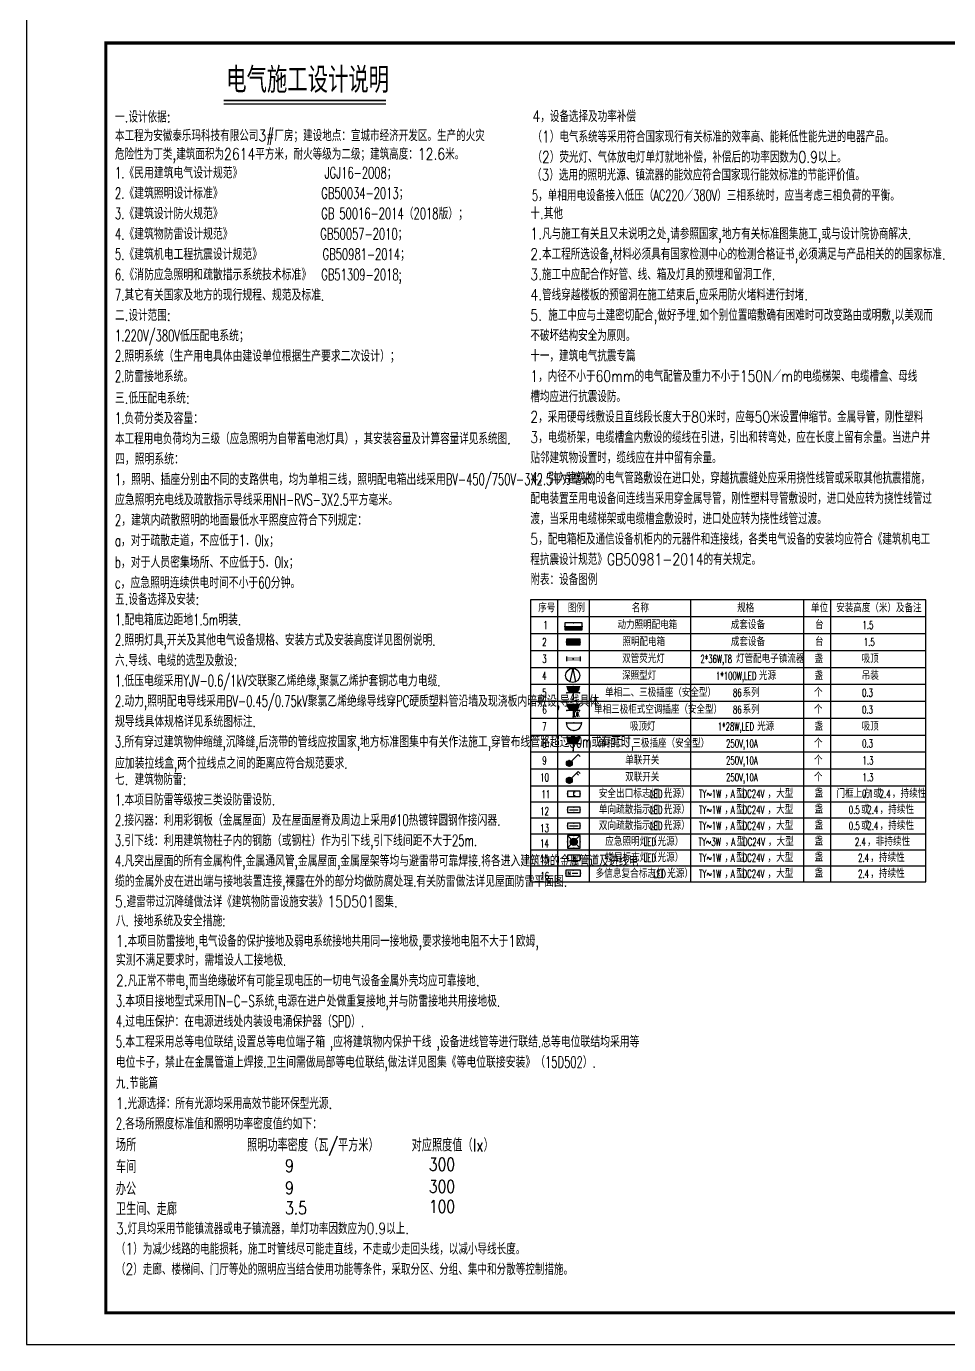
# Model space of a CAD drawing. Extents: x 524855 to 963750, y -788556 to -453694.
# Drawn here: x 586082 to 615124, y -609566 to -568041 of the extents above; entities that cross this region are included whole.
import ezdxf
from ezdxf.enums import TextEntityAlignment as Align

# ---------------------------------------------------------------- set-up
doc = ezdxf.new("R2010")
doc.units = 0
doc.header["$LTSCALE"] = 1000
doc.header["$MEASUREMENT"] = 0
doc.layers.get('0').update_dxf_attribs({"color": 8})
for name, color, linetype in [('E-BZ', 4, 'Continuous'), ('E-SB', 3, 'Continuous'), ('EQUIP_标注', 4, 'Continuous'), ('SIG_TEXT', 4, 'Continuous'), ('TEL_TEXT', 7, 'Continuous')]:
    doc.layers.add(name, color=color, linetype=linetype)
doc.styles.add('_TCH_LABEL', font='COMPLEX', dxfattribs={"bigfont": 'GBCBIG'})
doc.styles.add('_TEL_DIM', font='SIMPLEX', dxfattribs={"width": 0.8, "height": 3.5, "bigfont": 'HZTXT'})
doc.styles.get("Standard").update_dxf_attribs({"font": 'gbenor.shx', "bigfont": 'gbcbig.shx'})

# ---------------------------------------------------------------- blocks, each defined once
blk = doc.blocks.new('*X23')
at = {"color": 0}
for p, q in [((-250, 33), (-83, 200)), ((-250, 68), (-118, 200)), ((-250, 104), (-154, 200)), ((-250, 139), (-189, 200)), ((-250, 174), (-224, 200)), ((-247, 0), (-47, 200)), ((-212, 0), (-12, 200)), ((-177, 0), (23, 200)), ((-141, 0), (59, 200)), ((-106, 0), (94, 200)), ((-71, 0), (129, 200)), ((-35, 0), (165, 200)), ((0, 0), (200, 200)), ((35, 0), (235, 200)), ((71, 0), (250, 179)), ((106, 0), (250, 144)), ((141, 0), (250, 109)), ((177, 0), (250, 73)), ((212, 0), (250, 38)), ((247, 0), (250, 3))]:
    blk.add_line(p, q, dxfattribs=at)
blk = doc.blocks.new('$equip$00001421')
for p, q in [((0.75, 0.6), (-0.75, 0.6)), ((-0.75, 0.6), (-0.75, 0)), ((-0.75, 0), (0.75, 0)), ((0.75, 0), (0.75, 0.6))]:
    blk.add_line(p, q)
at = {"const_width": 0.6}
blk.add_lwpolyline([(-0.75, 0.3), (0.75, 0.3)], dxfattribs=at)
for p in [(-0.75, 0.3), (0, 0.6), (0, 0), (0.75, 0.3)]:
    blk.add_point(p)
at = {"xscale": 0.00300000000061118, "yscale": 0.00300000000061118, "zscale": 0.003}
blk.add_blockref('*X23', (0, 0), dxfattribs=at)
at = {"style": '_TCH_LABEL', "flags": 9}
blk.add_attdef('A', (0, 0), '', height=0.00002, dxfattribs=at)
blk = doc.blocks.new('$equip_U$00000165(3O3MRLI7OQ0YE7B)')
for p, q in [((-1.2, 0.42), (-1.2, -0.42)), ((1.2, 0.42), (1.2, -0.42))]:
    blk.add_line(p, q)
at = {"const_width": 0.1}
for points in [[(-1.2, 0.17), (1.2, 0.17)], [(-1.2, -0.17), (1.2, -0.17)]]:
    blk.add_lwpolyline(points, dxfattribs=at)
blk.add_point((0, 0))
at = {"color": 7, "style": '_TEL_DIM', "flags": 1}
blk.add_attdef('A', text='', height=0.000025, dxfattribs=at).set_placement((0, 0), align=Align.MIDDLE_CENTER)
blk = doc.blocks.new('$equip_U$00000151(3O3MRLI7OQ0YE7B)')
for p, q in [((-0.5, 1.05), (-0.5, 1)), ((0.5, 1.05), (0.5, 1)), ((-0.5, 1), (0.5, 1)), ((0.5, 0.5), (-0.5, 0.5)), ((0, 0.5), (0, 0))]:
    blk.add_line(p, q)
blk.add_arc((0, 1), 0.5, 180, 0)
for p in [(-0.5, 0.5), (0, 1), (0, 0), (0.5, 0.5)]:
    blk.add_point(p)
for points in [[(0.43, 0.75), (-0.43, 0.75), (0.5, 1), (-0.5, 1)], [(0.25, 0.57), (-0.25, 0.57), (0.43, 0.75), (-0.43, 0.75)], [(0, 0.5), (0, 0.5), (0.25, 0.57), (-0.25, 0.57)]]:
    blk.add_solid(points)
at = {"color": 7, "style": '_TEL_DIM', "flags": 1}
blk.add_attdef('A', text='', height=0.000025, dxfattribs=at).set_placement((0, 0), align=Align.MIDDLE_CENTER)
blk = doc.blocks.new('$equip$00001962')
for p, q in [((0.147, 0.356), (0.625, 0.833)), ((0.625, 0.833), (0.766, 0.692))]:
    blk.add_line(p, q)
blk.add_circle((0, 0.208), 0.208)
for p in [(-0.208, 0.208), (0, 0.417), (0, 0), (0.208, 0.208)]:
    blk.add_point(p)
for points in [[(-0.18, 0.313), (0.18, 0.313), (-0.208, 0.208), (0.208, 0.208)], [(-0.18, 0.104), (0.18, 0.104), (-0.208, 0.208), (0.208, 0.208)], [(-0.104, 0.389), (0.104, 0.389), (-0.18, 0.313), (0.18, 0.313)], [(-0.104, 0.028), (0.104, 0.028), (-0.18, 0.104), (0.18, 0.104)], [(0, 0.417), (0, 0.417), (-0.104, 0.389), (0.104, 0.389)], [(0, 0), (0, 0), (-0.104, 0.028), (0.104, 0.028)]]:
    blk.add_solid(points)
at = {"layer": 'TEL_TEXT', "style": '_TEL_DIM', "flags": 1}
blk.add_attdef('A', text='', height=0.00002, dxfattribs=at).set_placement((0, 0), align=Align.MIDDLE_CENTER)
blk = doc.blocks.new('$equip$00001963')
for p, q in [((0.147, 0.356), (0.625, 0.833)), ((0.512, 0.72), (0.653, 0.579)), ((0.625, 0.833), (0.766, 0.692))]:
    blk.add_line(p, q)
blk.add_circle((0, 0.208), 0.208)
for p in [(-0.208, 0.208), (0, 0.417), (0, 0), (0.208, 0.208)]:
    blk.add_point(p)
for points in [[(-0.18, 0.313), (0.18, 0.313), (-0.208, 0.208), (0.208, 0.208)], [(-0.18, 0.104), (0.18, 0.104), (-0.208, 0.208), (0.208, 0.208)], [(-0.104, 0.389), (0.104, 0.389), (-0.18, 0.313), (0.18, 0.313)], [(-0.104, 0.028), (0.104, 0.028), (-0.18, 0.104), (0.18, 0.104)], [(0, 0.417), (0, 0.417), (-0.104, 0.389), (0.104, 0.389)], [(0, 0), (0, 0), (-0.104, 0.028), (0.104, 0.028)]]:
    blk.add_solid(points)
at = {"layer": 'TEL_TEXT', "style": '_TEL_DIM', "flags": 1}
blk.add_attdef('A', text='', height=0.00002, dxfattribs=at).set_placement((0, 0), align=Align.MIDDLE_CENTER)
blk = doc.blocks.new('$equip_U$00000172(k082)')
for p, q in [((0.72, 0.6), (-0.72, 0.6)), ((-0.72, 0.6), (-0.72, 0)), ((-0.72, 0), (0.72, 0)), ((0.72, 0), (0.72, 0.6))]:
    blk.add_line(p, q)
for p in [(-0.72, 0.3), (0, 0.6), (0, 0), (0.72, 0.3)]:
    blk.add_point(p)
at = {"color": 7, "style": '_TEL_DIM'}
blk.add_attdef('$TEXT$', text='', height=0.4, dxfattribs=at).set_placement((0, 0.3), align=Align.MIDDLE_CENTER)
at = {"color": 7, "flags": 1}
blk.add_attdef('A', text='', height=0.000025, dxfattribs=at).set_placement((0, 0), align=Align.MIDDLE_CENTER)
blk = doc.blocks.new('$equip$00001687')
for p, q in [((0.72, 0.6), (-0.72, 0.6)), ((-0.72, 0.6), (-0.72, 0)), ((-0.72, 0), (0.72, 0)), ((0.72, 0), (0.72, 0.6))]:
    blk.add_line(p, q)
at = {"color": 7}
blk.add_line((-0.48, 0.3), (0.48, 0.3), dxfattribs=at)
for p in [(-0.72, 0.3), (0, 0.6), (0, 0), (0.72, 0.3)]:
    blk.add_point(p)
blk.add_solid([(0.24, 0.23), (0.53, 0.3), (0.24, 0.37)])
at = {"layer": 'TEL_TEXT', "style": '_TEL_DIM', "flags": 1}
blk.add_attdef('A', text='', height=0.00002, dxfattribs=at).set_placement((0, 0), align=Align.MIDDLE_CENTER)
blk = doc.blocks.new('$equip$00001685')
for p, q in [((0.72, 0.6), (-0.72, 0.6)), ((-0.72, 0.6), (-0.72, 0)), ((-0.72, 0), (0.72, 0)), ((0.72, 0), (0.72, 0.6))]:
    blk.add_line(p, q)
at = {"color": 7}
blk.add_line((-0.48, 0.3), (0.48, 0.3), dxfattribs=at)
for p in [(-0.72, 0.3), (0, 0.6), (0, 0), (0.72, 0.3)]:
    blk.add_point(p)
for points in [[(-0.24, 0.23), (-0.53, 0.3), (-0.24, 0.37)], [(0.24, 0.23), (0.53, 0.3), (0.24, 0.37)]]:
    blk.add_solid(points)
at = {"layer": 'TEL_TEXT', "style": '_TEL_DIM', "flags": 1}
blk.add_attdef('A', text='', height=0.00002, dxfattribs=at).set_placement((0, 0), align=Align.MIDDLE_CENTER)
blk = doc.blocks.new('$equip_U$00000265(k082)')
for p, q in [((-0.43, 0.07), (0.43, 0.93)), ((-0.43, 0.93), (0.43, 0.07))]:
    blk.add_line(p, q)
blk.add_lwpolyline([(-0.5, 1), (-0.5, 0), (0.5, 0), (0.5, 1)], close=True)
blk.add_circle((0, 0.5), 0.275)
for p in [(-0.5, 0.5), (0, 1), (0, 0), (0.5, 0.5)]:
    blk.add_point(p)
for points in [[(-0.24, 0.64), (0.24, 0.64), (-0.27, 0.5), (0.27, 0.5)], [(-0.24, 0.36), (0.24, 0.36), (-0.27, 0.5), (0.27, 0.5)], [(-0.14, 0.74), (0.14, 0.74), (-0.24, 0.64), (0.24, 0.64)], [(-0.14, 0.26), (0.14, 0.26), (-0.24, 0.36), (0.24, 0.36)], [(0, 0.77), (0, 0.77), (-0.14, 0.74), (0.14, 0.74)], [(0, 0.23), (0, 0.23), (-0.14, 0.26), (0.14, 0.26)]]:
    blk.add_solid(points)
at = {"color": 7, "style": '_TEL_DIM', "flags": 1}
blk.add_attdef('A', text='', height=0.000025, dxfattribs=at).set_placement((0, 0), align=Align.MIDDLE_CENTER)
blk = doc.blocks.new('$equip_U$00000524(andy)')
for p, q in [((-0.72, 0.6), (-0.72, 0)), ((0.72, 0.6), (-0.72, 0.6)), ((-0.72, 0), (0.72, 0)), ((0.72, 0), (0.72, 0.6))]:
    blk.add_line(p, q)
for p in [(-0.72, 0.3), (0, 0.6), (0, 0), (0.72, 0.3)]:
    blk.add_point(p)
at = {"color": 7, "style": '_TEL_DIM'}
blk.add_attdef('$TEXT$', text='', height=0.4, dxfattribs=at).set_placement((0, 0.3), align=Align.MIDDLE_CENTER)
at = {"color": 7, "style": '_TEL_DIM', "flags": 1}
blk.add_attdef('A', text='', height=0.000025, dxfattribs=at).set_placement((0, 0), align=Align.MIDDLE_CENTER)
blk = doc.blocks.new('$equip_U$00000207(PC-20180606UGRM)')
blk.add_line((-0.5, 0.25), (0.5, 0.25))
blk.add_arc((0, 0.25), 0.5, 180, 0)
for p in [(-0.5, 0.25), (0, 0.25), (0.5, 0.25), (0, -0.25)]:
    blk.add_point(p)
at = {"color": 7, "style": '_TEL_DIM', "flags": 1}
blk.add_attdef('A', text='', height=0.000025, dxfattribs=at).set_placement((0, 0), align=Align.MIDDLE_CENTER)
blk = doc.blocks.new('*X38')
at = {"color": 0}
for p, q in [((-250, 33), (-183, 100)), ((-250, 68), (-218, 100)), ((-247, 0), (-147, 100)), ((-212, 0), (-112, 100)), ((-177, 0), (-77, 100)), ((-141, 0), (-41, 100)), ((-106, 0), (-6, 100)), ((-71, 0), (29, 100)), ((-35, 0), (65, 100)), ((0, 0), (100, 100)), ((35, 0), (135, 100)), ((71, 0), (171, 100)), ((106, 0), (206, 100)), ((141, 0), (241, 100)), ((177, 0), (250, 73)), ((212, 0), (250, 38)), ((247, 0), (250, 3))]:
    blk.add_line(p, q, dxfattribs=at)
blk = doc.blocks.new('$equip$00001414')
for p, q in [((0.75, 0.6), (-0.75, 0.6)), ((-0.75, 0.6), (-0.75, 0)), ((-0.75, 0.3), (0.75, 0.3)), ((-0.75, 0), (0.75, 0)), ((0.75, 0), (0.75, 0.6))]:
    blk.add_line(p, q)
at = {"const_width": 0.3}
blk.add_lwpolyline([(-0.75, 0.15), (0.75, 0.15)], dxfattribs=at)
for p in [(-0.75, 0.3), (0, 0.6), (0, 0), (0.75, 0.3)]:
    blk.add_point(p)
at = {"xscale": 0.00300000000061118, "yscale": 0.00300000000061118, "zscale": 0.003}
blk.add_blockref('*X38', (0, 0), dxfattribs=at)
at = {"style": '_TCH_LABEL', "flags": 9}
blk.add_attdef('A', (0, 0), '', height=0.00002, dxfattribs=at)
blk = doc.blocks.new('$equip$00001177')
for q in [(-0.203, -0.457), (0.203, -0.457)]:
    blk.add_line((0, 0.5), q)
blk.add_circle((0, 0), 0.5)
at = {"style": '_TCH_LABEL', "flags": 9}
blk.add_attdef('A', (0, 0), '', height=0.00002, dxfattribs=at)
blk = doc.blocks.new('$equip_U$00000540(PC-20180606UGRM)')
for p, q in [((-0.5, 1.05), (-0.5, 1)), ((0.5, 1.05), (0.5, 1)), ((-0.5, 1), (0.5, 1)), ((0.5, 0.5), (-0.5, 0.5)), ((0, 0.5), (0, 0))]:
    blk.add_line(p, q)
blk.add_arc((0, 1), 0.5, 180, 0)
for p in [(-0.5, 0.5), (0, 1), (0, 0), (0.5, 0.5)]:
    blk.add_point(p)
for points in [[(0.43, 0.75), (-0.43, 0.75), (0.5, 1), (-0.5, 1)], [(0.25, 0.57), (-0.25, 0.57), (0.43, 0.75), (-0.43, 0.75)], [(0, 0.5), (0, 0.5), (0.25, 0.57), (-0.25, 0.57)]]:
    blk.add_solid(points)
at = {"color": 7, "style": '_TEL_DIM', "flags": 1}
blk.add_attdef('A', text='', height=0.000025, dxfattribs=at).set_placement((0, 0), align=Align.MIDDLE_CENTER)
blk = doc.blocks.new('$equip$00001764')
for p, q in [((-0.5, 1.05), (-0.5, 1)), ((0.5, 1.05), (0.5, 1)), ((-0.5, 1), (0.5, 1)), ((0.5, 0.5), (-0.5, 0.5)), ((0, 0.5), (0, 0))]:
    blk.add_line(p, q)
blk.add_arc((0, 1), 0.5, 180, 0)
for p in [(-0.5, 0.5), (0, 0), (0.5, 0.5)]:
    blk.add_point(p)
for points in [[(0.43, 0.75), (-0.43, 0.75), (0.5, 1), (-0.5, 1)], [(0.25, 0.57), (-0.25, 0.57), (0.43, 0.75), (-0.43, 0.75)], [(0, 0.5), (0, 0.5), (0.25, 0.57), (-0.25, 0.57)]]:
    blk.add_solid(points)
at = {"color": 7, "style": '_TEL_DIM'}
blk.add_attdef('$TEXT$', text='', height=0.4, dxfattribs=at).set_placement((0.3, 0.21), align=Align.MIDDLE_CENTER)
at = {"color": 7, "style": '_TEL_DIM', "flags": 1}
blk.add_attdef('A', text='', height=0.00002, dxfattribs=at).set_placement((0, 0), align=Align.MIDDLE_CENTER)
blk = doc.blocks.new('$equip_U$00000566(PC-20180606UGRM)')
for p in [(-0.5, 0.5), (0, 1), (0, 0), (0.5, 0.5)]:
    blk.add_point(p)
ref = blk.add_blockref('$equip$00001764', (0, 0), dxfattribs=dict(rotation=359.9999999995831))
ref.add_attrib('$TEXT$', 'DK', dxfattribs={"color": 7, "height": 0.4, "style": '_TEL_DIM', "width": 0.5}).set_placement((0.29, 0.21), align=Align.MIDDLE_CENTER)
at = {"color": 7, "style": '_TEL_DIM', "flags": 1}
blk.add_attdef('A', text='', height=0.000025, dxfattribs=at).set_placement((0, 0), align=Align.MIDDLE_CENTER)
blk = doc.blocks.new('$equip_U$00000578(PC-20180606UGRM)')
for p, q in [((0.72, 0.6), (-0.72, 0.6)), ((-0.72, 0.6), (-0.72, 0)), ((-0.72, 0), (0.72, 0)), ((0.72, 0), (0.72, 0.6))]:
    blk.add_line(p, q)
at = {"color": 7}
blk.add_line((-0.1, 0.3), (0.48, 0.3), dxfattribs=at)
for p in [(-0.72, 0.3), (0, 0.6), (0, 0), (0.72, 0.3)]:
    blk.add_point(p)
blk.add_solid([(0.24, 0.23), (0.53, 0.3), (0.24, 0.37)])
at = {"color": 7, "style": '_TEL_DIM'}
blk.add_attdef('$TEXT$', text='', height=0.35, dxfattribs=at).set_placement((-0.38, 0.3), align=Align.MIDDLE_CENTER)
at = {"color": 7, "style": '_TEL_DIM', "flags": 1}
blk.add_attdef('A', text='', height=0.000025, dxfattribs=at).set_placement((0, 0), align=Align.MIDDLE_CENTER)

msp = doc.modelspace()

# ---------------------------------------------------------------- linework, layer by layer
at = {"layer": 'E-BZ', "linetype": 'ByBlock'}
msp.add_lwpolyline([(586082, -609566), (645482, -609566), (645482, -567566), (586082, -567566)], close=True, dxfattribs=at)
at = {"layer": 'E-BZ', "linetype": 'ByBlock', "const_width": 100}
msp.add_lwpolyline([(588582, -608566), (644482, -608566), (644482, -568566), (588582, -568566)], close=True, dxfattribs=at)
at = {"layer": 'E-BZ'}
for points in [[(601953, -586101), (601953, -594987)], [(601953, -594987), (614404, -594987), (614404, -586101)], [(602806, -591963), (602806, -594987)], [(603801, -591963), (603801, -594987)], [(606995, -591963), (606995, -594987)], [(610555, -591963), (610555, -594987)], [(611408, -591963), (611408, -594987)], [(601953, -592467), (614389, -592467)], [(601953, -592971), (614389, -592971)], [(601953, -593475), (614389, -593475)], [(601953, -593979), (614389, -593979)], [(601953, -594483), (614389, -594483)]]:
    msp.add_lwpolyline(points, dxfattribs=at)
at = {"layer": 'EQUIP_标注'}
msp.add_line((614404, -586101), (601953, -586101), dxfattribs=at)
at = {"layer": 'EQUIP_标注', "const_width": 56.1}
msp.add_lwpolyline([(592295, -570373), (597403, -570373)], dxfattribs=at)
at = {"layer": 'EQUIP_标注'}
for points in [[(592295, -570485), (597403, -570485)], [(602806, -586101), (602806, -591963)], [(603801, -586101), (603801, -591963)], [(606995, -586101), (606995, -591963)], [(610555, -586101), (610555, -591963)], [(611408, -586101), (611408, -591963)], [(601953, -586634), (614404, -586634)], [(601953, -587167), (614404, -587167)], [(601953, -587699), (614404, -587699)], [(601953, -588232), (614404, -588232)], [(601953, -588765), (614404, -588765)], [(601953, -589298), (614404, -589298)], [(601953, -589831), (614404, -589831)], [(601953, -590364), (614404, -590364)], [(601953, -590897), (614404, -590897)], [(601953, -591430), (614404, -591430)], [(601953, -591963), (614404, -591963)], [(601953, -591963), (614404, -591963)]]:
    msp.add_lwpolyline(points, dxfattribs=at)

# ---------------------------------------------------------------- block references
at = {"layer": 'E-BZ', "color": 0}
for name, p, xscale, yscale, zscale in [('$equip_U$00000172(k082)', (603321, -592299), 279.9999999990687, 279.9999999995343, 279.9999999995474), ('$equip$00001687', (603321, -592803), 280.0000000009313, 280.0000000009313, 280.0000000009621), ('$equip$00001685', (603321, -593307), 280.0000000009313, 280.0000000009313, 280.0000000009621), ('$equip_U$00000265(k082)', (603321, -593929, 0), 403.2000000001863, 403.1999999999534, 403.2), ('$equip_U$00000524(andy)', (603321, -594315), 279.9999999990687, 279.9999999995343, 279.9999999995474)]:
    msp.add_blockref(name, p, dxfattribs=dict(at, xscale=xscale, yscale=yscale, zscale=zscale))
at = {"layer": 'E-SB'}
for name, p, xscale, yscale, zscale in [('$equip$00001414', (603312, -587048), 360, 360, 360), ('$equip_U$00000540(PC-20180606UGRM)', (603302, -589239), 400, 400, 400), ('$equip_U$00000566(PC-20180606UGRM)', (603302, -589789), 400, 400, 400), ('$equip_U$00000207(PC-20180606UGRM)', (603326, -590099), 480, 480, 480)]:
    msp.add_blockref(name, p, dxfattribs=dict(at, xscale=xscale, yscale=yscale, zscale=zscale))
at = {"layer": 'E-SB', "xscale": 320, "yscale": 320, "zscale": 320}
msp.add_blockref('$equip_U$00000578(PC-20180606UGRM)', (603298, -594814), dxfattribs=at).add_auto_attribs({'$TEXT$': 'N'})
at = {"layer": 'EQUIP_标注', "color": 0}
for name, p, xscale, yscale, zscale in [('$equip$00001421', (603303, -587520), 288.9895281177014, 288.9895281179342, 288.9895281179052), ('$equip_U$00000165(3O3MRLI7OQ0YE7B)', (603303, -587966), 180.6184551101178, 180.6184551103506, 180.618455110382), ('$equip$00001177', (603287, -588486, 0), 447.0681510586292, 447.0681510586292, 447.0681510586368), ('$equip_U$00000151(3O3MRLI7OQ0YE7B)', (603303, -590848, 0), 412.8372683785856, 412.8372683788184, 412.8372683789266), ('$equip$00001962', (603179, -591349, 0), 444.711159080267, 444.7111590800341, 444.7111590799315), ('$equip$00001963', (603179, -591882, 0), 444.711159080267, 444.7111590800341, 444.7111590799315)]:
    msp.add_blockref(name, p, dxfattribs=dict(at, xscale=xscale, yscale=yscale, zscale=zscale))

# ---------------------------------------------------------------- texts
at = {"color": 0, "style": '_TEL_DIM', "width": 0.64}
for s, p in [('E', (603299, -592271)), ('N', (603297, -594287))]:
    msp.add_text(s, height=112, dxfattribs=at).set_placement(p)
at = {"layer": 'E-BZ', "style": '_TEL_DIM'}
for s, width, p in [('安全出口标志灯（', 0.8, (604107, -592341)), ('LED', 0.64, (605720, -592341)), ('光源）', 0.8, (606158, -592341)), ('TY~1W', 0.64, (607264, -592341)), ('A', 0.64, (608264, -592341)), ('型', 0.8, (608433, -592341)), ('DC24V', 0.64, (608635, -592341)), ('，大型', 0.8, (609418, -592341)), ('门框上方', 0.8, (611591, -592341)), ('0.1', 0.64, (612398, -592341)), ('或', 0.8, (612751, -592341)), ('2.4', 0.64, (612952, -592341)), ('，持续性', 0.8, (613336, -592341)), ('，', 0.8, (608063, -592341)), ('单向疏散指示灯（', 0.8, (604107, -592845)), ('LED', 0.64, (605720, -592845)), ('光源）', 0.8, (606158, -592845)), ('TY~1W', 0.64, (607264, -592845)), ('，', 0.8, (608063, -592845)), ('A', 0.64, (608264, -592845)), ('型', 0.8, (608433, -592845)), ('DC24V', 0.64, (608635, -592845)), ('，大型', 0.8, (609418, -592845)), ('0.5', 0.64, (611979, -592845)), ('或', 0.8, (612363, -592845)), ('2.4', 0.64, (612565, -592845)), ('，持续性', 0.8, (612949, -592845)), ('双向疏散指示灯（', 0.8, (604107, -593349)), ('LED', 0.64, (605720, -593349)), ('光源）', 0.8, (606158, -593349)), ('TY~1W', 0.64, (607264, -593349)), ('，', 0.8, (608063, -593349)), ('A', 0.64, (608264, -593349)), ('型', 0.8, (608433, -593349)), ('DC24V', 0.64, (608635, -593349)), ('，大型', 0.8, (609418, -593349)), ('0.5', 0.64, (611979, -593349)), ('或', 0.8, (612363, -593349)), ('2.4', 0.64, (612565, -593349)), ('，持续性', 0.8, (612949, -593349)), ('应急照明灯（', 0.8, (604309, -593853)), ('LED', 0.64, (605518, -593853)), ('光源）', 0.8, (605956, -593853)), ('TY~3W', 0.64, (607249, -593853)), ('，', 0.8, (608078, -593853)), ('A', 0.64, (608280, -593853)), ('型', 0.8, (608449, -593853)), ('DC24V', 0.64, (608650, -593853)), ('，大型', 0.8, (609434, -593853)), ('2.4', 0.64, (612171, -593853)), ('，非持续性', 0.8, (612555, -593853)), ('楼层标志灯（', 0.8, (604309, -594357)), ('LED', 0.64, (605518, -594357)), ('光源）', 0.8, (605956, -594357)), ('TY~1W', 0.64, (607264, -594357)), ('A', 0.64, (608264, -594357)), ('型', 0.8, (608433, -594357)), ('DC24V', 0.64, (608635, -594357)), ('，大型', 0.8, (609418, -594357)), ('2.4', 0.64, (612272, -594357)), ('，持续性', 0.8, (612656, -594357)), ('多信息复合标志灯（', 0.8, (604006, -594861)), ('LED', 0.64, (605821, -594861)), ('光源）', 0.8, (606259, -594861)), ('TY~1W', 0.64, (607264, -594861)), ('，', 0.8, (608063, -594357)), ('A', 0.64, (608264, -594861)), ('型', 0.8, (608433, -594861)), ('DC24V', 0.64, (608635, -594861)), ('，大型', 0.8, (609418, -594861)), ('2.4', 0.64, (612272, -594861)), ('，持续性', 0.8, (612656, -594861)), ('，', 0.8, (608063, -594861))]:
    msp.add_text(s, height=252, dxfattribs=dict(at, width=width)).set_placement(p)
at = {"layer": 'EQUIP_标注', "style": '_TEL_DIM'}
for s, height, width, p in [('电气施工设计说明', 801.4, 0.8, (592375, -570132)), ('序号', 248.7, 0.8, (602200, -586491)), ('图例', 248.7, 0.8, (603132, -586491)), ('名称', 248.7, 0.8, (605149, -586491)), ('规格', 248.7, 0.8, (608466, -586491)), ('单位', 248.7, 0.8, (610791, -586491)), ('安装高度（米）及备注', 248.7, 0.8, (611585, -586491)), ('1', 249, 0.64, (602360, -587024)), ('动力照明配电箱', 248.7, 0.8, (604698, -587024)), ('成套设备', 248.7, 0.8, (608267, -587024)), ('台', 249, 0.8, (610917, -587024)), ('1.5', 248.7, 0.64, (612414, -587024)), ('2', 250, 0.64, (602326, -587558)), ('照明配电箱', 248.7, 0.8, (604851, -587557)), ('成套设备', 248.7, 0.8, (608267, -587557)), ('台', 249, 0.8, (610917, -587557)), ('1.5', 248.7, 0.64, (612454, -587557)), ('3', 250, 0.64, (602326, -588091)), ('双管荧光灯', 248.7, 0.8, (604844, -588090)), ('2*36W,T8', 248.7, 0.64, (607308, -588090)), ('灯管配电子镇流器', 248.7, 0.8, (608430, -588090)), ('盏', 249, 0.8, (610901, -588090)), ('吸顶', 248.7, 0.8, (612385, -588090)), ('4', 250, 0.64, (602322, -588624)), ('深照型灯', 248.7, 0.8, (604844, -588623)), ('1*100W,LED', 248.7, 0.64, (607797, -588623)), ('光源', 248.7, 0.8, (609153, -588623)), ('盏', 249, 0.8, (610901, -588623)), ('吊装', 248.7, 0.8, (612390, -588623)), ('5', 250, 0.64, (602326, -589157)), ('单相二、三极插座（安全型）', 248.72, 0.8, (604306, -589156)), ('86', 248.7, 0.64, (608333, -589156)), ('系列', 248.7, 0.8, (608636, -589156)), ('个', 249, 0.8, (610885, -589156)), ('0.3', 248.7, 0.64, (612398, -589156)), ('6', 250, 0.64, (602330, -589690)), ('单相三极柜式空调插座（安全型）', 248.72, 0.8, (603961, -589689)), ('86', 248.7, 0.64, (608333, -589689)), ('系列', 248.7, 0.8, (608636, -589689)), ('个', 249, 0.8, (610885, -589689)), ('0.3', 248.7, 0.64, (612398, -589689)), ('7', 250, 0.64, (602326, -590223)), ('吸顶灯', 248.7, 0.8, (605087, -590222)), ('1*28W,LED', 248.7, 0.64, (607857, -590222)), ('光源', 248.7, 0.8, (609093, -590222)), ('盏', 249, 0.8, (610901, -590222)), ('吸顶', 248.7, 0.8, (612385, -590222)), ('单相二、三极插座（安全型）', 248.72, 0.8, (604093, -590755)), ('个', 249, 0.8, (610885, -590755)), ('8', 250, 0.64, (602326, -590756)), ('250V,10A', 248.7, 0.64, (608116, -590755)), ('0.3', 248.7, 0.64, (612398, -590755)), ('9', 250, 0.64, (602330, -591289)), ('单联开关', 248.7, 0.8, (604941, -591288)), ('250V,10A', 248.7, 0.64, (608116, -591288)), ('个', 249, 0.8, (610885, -591288)), ('1.3', 248.7, 0.64, (612414, -591288)), ('10', 250, 0.64, (602265, -591822)), ('双联开关', 248.7, 0.8, (604941, -591821)), ('250V,10A', 248.7, 0.64, (608116, -591821)), ('个', 249, 0.8, (610885, -591821)), ('1.3', 248.7, 0.64, (612414, -591821)), ('11', 250, 0.64, (602299, -592355)), ('盏', 249, 0.8, (610901, -592325)), ('盏', 249, 0.8, (610901, -592829)), ('12', 250, 0.64, (602265, -592888)), ('13', 250, 0.64, (602265, -593421)), ('盏', 249, 0.8, (610901, -593333)), ('14', 250, 0.64, (602261, -593902)), ('盏', 249, 0.8, (610901, -593837)), ('15', 250, 0.64, (602265, -594397)), ('盏', 249, 0.8, (610901, -594341)), ('盏', 249, 0.8, (610901, -594845)), ('16', 250, 0.64, (602269, -594930))]:
    msp.add_text(s, height=height, dxfattribs=dict(at, width=width)).set_placement(p)
at = {"layer": 'EQUIP_标注', "color": 4, "style": '_TEL_DIM', "width": 0.8}
for s, height, p in [('场所', 400.7, (588901, -603474)), ('照明功率密度（瓦/平方米）', 400.7, (593029, -603480)), ('对应照度值（lx）', 400.7, (598213, -603480)), ('车间', 400.7, (588901, -604160)), ('9', 401, (594229, -604131)), ('300', 400.7, (598757, -604086)), ('办公', 400.7, (588901, -604858)), ('9', 401, (594229, -604829)), ('300', 400.7, (598757, -604784)), ('100', 400.7, (598757, -605415)), ('卫生间、走廊', 400.7, (588901, -605489)), ('3.5', 400.7, (594229, -605460))]:
    msp.add_text(s, height=height, dxfattribs=at).set_placement(p)
at = {"layer": 'SIG_TEXT', "color": 4, "style": '_TEL_DIM'}
for s, height, width, p in [('一.设计依据:', 358.5, 0.8, (588873, -571070)), ('4，设备选择及功率补偿', 358.46, 0.8, (602019, -571053)), ('（1）电气系统等采用符合国家现行有关标准的效率高、能耗低性能先进的电器产品。', 358.46, 0.8, (602019, -571694)), ('（2）荧光灯、气体放电灯单灯就地补偿，补偿后的功率因数为0.9以上。', 358.46, 0.8, (602019, -572335)), ('1.《民用建筑电气设计规范》               JGJ16-2008；', 358.46, 0.64, (588873, -572832)), ('（3）选用的照明光源、镇流器的能效应符合国家现行能效标准的节能评价值。', 358.46, 0.8, (602004, -572897)), ('2.《建筑照明设计标准》                  GB50034-2013；', 358.46, 0.64, (588873, -573474)), ('5，单相用电设备接入低压（AC220／380V）三相系统时，应当考虑三相负荷的平衡。', 350.5, 0.64, (602004, -573538)), ('3.《建筑设计防火规范》                  GB 50016-2014（2018版）；', 358.46, 0.64, (588873, -574115)), ('十.其他', 358.5, 0.8, (601953, -574109)), ('4.《建筑物防雷设计规范》                GB50057-2010；', 358.46, 0.64, (588873, -574756)), ('1.凡与施工有关且又未说明之处,请参照国家,地方有关标准图集施工,或与设计院协商解决.', 358.46, 0.8, (601953, -574750)), ('5.《建筑机电工程抗震设计规范》           GB50981-2014；', 358.46, 0.64, (588873, -575397)), ('2.本工程所选设备,材料必须具有国家检测中心的检测合格证书,必须满足与产品相关的的国家标准.', 358.46, 0.8, (601953, -575391)), ('6.《消防应急照明和疏散措示系统技术标准》  GB51309-2018;', 358.46, 0.64, (588873, -576038)), ('3.施工中应配合作好管、线、箱及灯具的预埋和留洞工作.', 358.46, 0.8, (601953, -576032)), ('7.其它有关国家及地方的现行规程、规范及标准.', 358.46, 0.64, (588873, -576679)), ('4.管线穿越楼板的预留洞在施工结束后,应采用防火堵料进行封堵.', 358.46, 0.8, (601953, -576673)), ('二.设计范围:', 358.5, 0.8, (588873, -577320)), ('5. 施工中应与土建密切配合,做好予埋.如个别位置暗敷确有困难时可改变路由或明敷,以美观而 ', 358.46, 0.8, (601953, -577314)), ('1.220V/380V低压配电系统；', 358.46, 0.64, (588873, -577961)), ('不破坏结构安全为原则。', 358.46, 0.8, (601953, -577955)), ('2.照明系统（生产用电具体由建设单位根据生产要求二次设计）；', 358.46, 0.64, (588873, -578602)), ('十一，建筑电气抗震专篇', 358.46, 0.8, (601953, -578596)), ('2.防雷接地系统。', 358.5, 0.64, (588873, -579244)), ('1，内径不小于60mm的电气配管及重力不小于150N／m的电缆梯架、电缆槽盒、母线', 358.46, 0.8, (601953, -579237)), ('三.低压配电系统:', 358.5, 0.8, (588873, -579923)), ('槽均应进行抗震设防。 ', 358.46, 0.8, (601953, -579879)), ('1.负荷分类及容量：', 358.5, 0.64, (588873, -580564)), ('2，采用硬母线敷设且直线段长度大于80米时，应每50米设置伸缩节。金属导管，刚性塑料', 358.46, 0.8, (601953, -580520)), ('本工程用电负荷均为三级（应急照明为自带蓄电池灯具），其安装容量及计算容量详见系统图.', 358.46, 0.8, (588873, -581205)), ('3，电缆桥架，电缆槽盒内敷设的缆线在引进，引出和转弯处，应在长度上留有余量。当进户井', 358.46, 0.8, (601953, -581161)), ('四，照明系统：', 358.5, 0.64, (588873, -581847)), ('贴邻建筑物设置时，缆线应在井中留有余量。', 358.46, 0.8, (601953, -581802)), ('1，照明、插座分别由不同的支路供电，均为单相三线，照明配电箱出线采用BV-450/750V-3X2.5平方毫米，', 358.46, 0.64, (588873, -582488)), ('4，引入建筑物的电气管路敷设在进口处，穿越抗震缝处应采用挠性线管或采取其他抗震措施，', 358.46, 0.8, (601953, -582443)), ('应急照明充电线及疏散指示导线采用NH-RVS-3X2.5平方毫米。', 358.46, 0.64, (588873, -583129)), ('配电装置至用电设备间连线当采用穿金属导管，刚性塑料导管敷设时，进口处应转为挠性线管过', 358.46, 0.8, (601953, -583084)), ('2，建筑内疏散照明的地面最低水平照度应符合下列规定： ', 358.46, 0.64, (588873, -583770)), ('渡，当采用电缆梯架或电缆槽盒敷设时，进口处应转为挠性线管过渡。 ', 358.46, 0.8, (601953, -583725)), ('a，对于疏散走道，不应低于1．0lx；', 358.46, 0.64, (588873, -584411)), ('5，配电箱柜及通信设备机柜内的元器件和连接线，各类电气设备的安装均应符合《建筑机电工', 358.46, 0.8, (601953, -584366)), ('程抗震设计规范》GB50981-2014的有关规定。', 358.46, 0.8, (601953, -585008)), ('b，对于人员密集场所、不应低于5．0lx；', 358.46, 0.64, (588873, -585098)), ('c，应急照明连续供电时间不小于60分钟。', 358.46, 0.64, (588873, -585743)), ('附表：设备图例', 358.5, 0.8, (601954, -585643)), ('五.设备选择及安装:', 358.5, 0.8, (588873, -586266)), ('1.配电箱底边距地1.5m明装.', 358.46, 0.64, (588873, -586907)), ('2.照明灯具,开关及其他电气设备规格、安装方式及安装高度详见图例说明.', 358.46, 0.64, (588873, -587548)), ('六.导线、电缆的选型及敷设:', 358.46, 0.8, (588873, -588189)), ('1.低压电缆采用YJV-0.6/1kV交联聚乙烯绝缘,聚氯乙烯护套铜芯电力电缆.', 358.46, 0.64, (588873, -588830)), ('2.动力,照明配电导线采用BV-0.45/0.75kV聚氯乙烯绝缘导线穿PC硬质塑料管沿墙及现浇板内暗敷设,导线具体', 358.46, 0.64, (588873, -589472)), ('规导线具体规格详见系统图标注.', 358.46, 0.64, (588873, -590113)), ('3.所有穿过建筑物伸缩缝,沉降缝,后浇带的管线应按国家,地方标准图集中有关作法施工,穿管布线管路超过30m或有弯时,', 358.46, 0.64, (588873, -590754)), ('应加装拉线盒,两个拉线点之间的距离应符合规范要求.', 358.46, 0.64, (588873, -591426)), ('七. 建筑物防雷:', 358.5, 0.8, (588873, -591941)), ('1.本项目防雷等级按三类设防雷设防.', 358.46, 0.64, (588873, -592582)), ('2.接闪器：利用彩钢板（金属屋面）及在屋面屋脊及周边上采用%%C10热镀锌圆钢作接闪器.', 358.46, 0.64, (588873, -593223)), ('3.引下线：利用建筑物柱子内的钢筋（或钢柱）作为引下线,引下线间距不大于25m.', 358.46, 0.64, (588873, -593864)), ('4.凡突出屋面的所有金属构件,金属通风管,金属屋面,金属屋架等均与避雷带可靠焊接.将各进入建筑物的金属管道及进线电', 358.46, 0.64, (588873, -594505)), ('缆的金属外皮在进出端与接地装置连接,裸露在外的部分均做防腐处理.有关防雷做法详见屋面防雷平面图.', 358.46, 0.64, (588873, -595146)), ('5.避雷带过沉降缝做法详《建筑物防雷设施安装》15D501图集.', 358.46, 0.8, (588873, -595788)), ('八. 接地系统及安全措施:', 358.46, 0.64, (588901, -596390)), ('1.本项目防雷接地,电气设备的保护接地及弱电系统接地共用同一接地极,要求接地电阻不大于1欧姆,', 358.46, 0.8, (588901, -597031)), ('实测不满足要求时，需增设人工接地极.', 358.46, 0.64, (588901, -597629)), ('2.凡正常不带电,而当绝缘破坏有可能呈现电压的一切电气设备金属外壳均应可靠接地.', 358.46, 0.8, (588901, -598279)), ('3.本项目接地型式采用TN-C-S系统,电源在进户处做重复接地,并与防雷接地共用接地极.', 358.46, 0.64, (588901, -598920)), ('4.过电压保护：在电源进线处内装设电涌保护器（SPD）.', 358.46, 0.64, (588901, -599561)), ('5.本工程采用总等电位联结,设置总等电位端子箱 ,应将建筑物内保护干线 ,设备进线管等进行联结.总等电位联结均采用等', 358.46, 0.64, (588901, -600202)), ('电位卡子，禁止在金属管道上焊接.卫生间需做局部等电位联结,做法详见图集《等电位联接安装》（15D502）.', 358.46, 0.64, (588901, -600844)), ('九.节能篇', 358.5, 0.8, (588901, -601502)), ('1.光源选择：所有光源均采用高效节能环保型光源.', 358.46, 0.8, (588901, -602143)), ('2.各场所照度标准值和照明功率密度值约如下：', 358.46, 0.64, (588901, -602784)), ('3.灯具均采用节能镇流器或电子镇流器，单灯功率因数应为0.9以上.', 358.46, 0.8, (588901, -606086)), ('（1）为减少线路的电能损耗，施工时管线尽可能走直线，不走或少走回头线，以减小导线长度。', 358.46, 0.8, (588901, -606727)), ('（2）走廊、楼梯间、门厅等处的照明应当结合使用功能等条件，采取分区、分组、集中和分散等控制措施。', 358.46, 0.8, (588901, -607369))]:
    msp.add_text(s, height=height, dxfattribs=dict(at, width=width)).set_placement(p)
at = {"layer": 'SIG_TEXT', "style": '_TEL_DIM', "width": 0.8}
for s, p in [('本工程为安徽泰乐玛科技有限公司3#厂房；建设地点：宣城市经济开发区。生产的火灾', (588873, -571658)), ('危险性为丁类,建筑面积为2614平方米，耐火等级为二级；建筑高度：12.6米。', (588873, -572240))]:
    msp.add_text(s, height=358.46, dxfattribs=at).set_placement(p)

doc.saveas('drawing.dxf')
